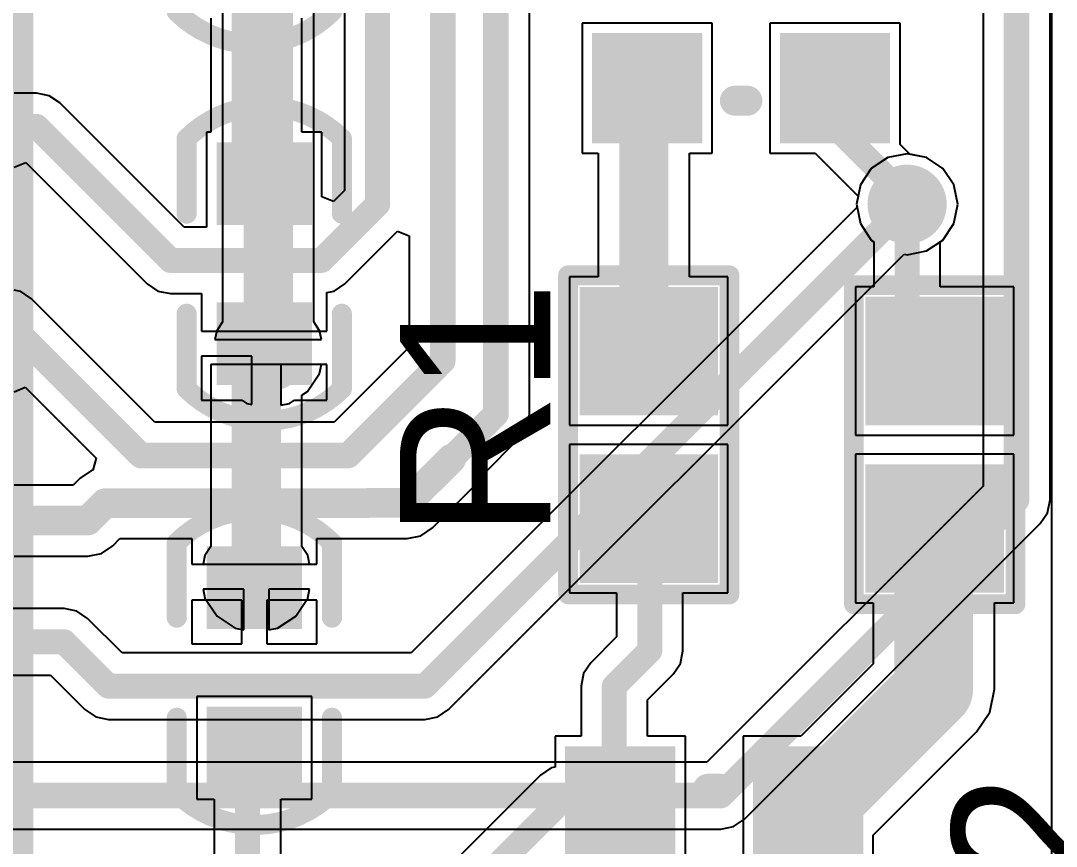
# Model space of a CAD drawing. Extents: x 60 to 151, y 116 to 276.
# Drawn here: x 103.46 to 113.97, y 129.86 to 138.24 of the extents above; entities that cross this region are included whole.
import ezdxf

# ---------------------------------------------------------------- set-up
doc = ezdxf.new("R2010")
doc.units = 0
doc.header["$MEASUREMENT"] = 0
doc.layers.get('0').update_dxf_attribs({"linetype": 'CONTINUOUS'})
for name, color, linetype in [('BOTTOMLAYER', 5, 'CONTINUOUS'), ('BOTTOMSOLDER', 6, 'CONTINUOUS'), ('MECHANICAL15', 56, 'CONTINUOUS'), ('MULTILAYER', 9, 'CONTINUOUS'), ('TOPLAYER', 1, 'CONTINUOUS'), ('TOPOVERLAY', 2, 'CONTINUOUS'), ('TOPPASTE', 8, 'CONTINUOUS'), ('TOPSOLDER', 216, 'CONTINUOUS'), ('VIAHOLELAYER', 16, 'CONTINUOUS')]:
    doc.layers.add(name, color=color, linetype=linetype)

# ---------------------------------------------------------------- blocks, each defined once
blk = doc.blocks.new('ESP_12_4')
at = {"layer": 'MECHANICAL15', "const_width": 0.254}
blk.add_lwpolyline([(-1.27, 8.371), (-1.27, -15.568)], dxfattribs=at)
blk = doc.blocks.new('0603__19')
at = {"layer": 'TOPLAYER'}
for points in [[(-0.55, -0.6), (0.55, -0.6), (-0.55, 0.6), (0.55, 0.6)], [(1.15, -0.6), (2.25, -0.6), (1.15, 0.6), (2.25, 0.6)]]:
    blk.add_solid(points, dxfattribs=at)
at = {"layer": 'TOPOVERLAY', "const_width": 0.2}
for points in [[(-0.769, 0.819), (2.469, 0.819)], [(-0.769, 0.819), (-0.769, -0.819)], [(2.469, 0.819), (2.469, -0.819)], [(-0.769, -0.819), (2.469, -0.819)]]:
    blk.add_lwpolyline(points, dxfattribs=at)
at = {"layer": 'TOPOVERLAY', "const_width": 0.1}
for points in [[(-0.819, 0.819, 1), (-0.719, 0.819, 1)], [(-0.819, 0.819, 1), (-0.719, 0.819, 1)], [(2.419, 0.819, 1), (2.519, 0.819, 1)], [(2.419, 0.819, 1), (2.519, 0.819, 1)], [(-0.819, -0.819, 1), (-0.719, -0.819, 1)], [(-0.819, -0.819, 1), (-0.719, -0.819, 1)], [(2.419, -0.819, 1), (2.519, -0.819, 1)], [(2.419, -0.819, 1), (2.519, -0.819, 1)]]:
    blk.add_lwpolyline(points, format="xyb", close=True, dxfattribs=at)
at = {"layer": 'TOPPASTE'}
for points in [[(-0.55, -0.6), (0.55, -0.6), (-0.55, 0.6), (0.55, 0.6)], [(1.15, -0.6), (2.25, -0.6), (1.15, 0.6), (2.25, 0.6)]]:
    blk.add_solid(points, dxfattribs=at)
at = {"layer": 'TOPSOLDER'}
for points in [[(-0.652, -0.702), (0.652, -0.702), (-0.652, 0.702), (0.652, 0.702)], [(1.048, -0.702), (2.352, -0.702), (1.048, 0.702), (2.352, 0.702)]]:
    blk.add_solid(points, dxfattribs=at)
blk = doc.blocks.new('0603__20')
at = {"layer": 'TOPLAYER'}
for points in [[(-0.55, -0.6), (0.55, -0.6), (-0.55, 0.6), (0.55, 0.6)], [(1.15, -0.6), (2.25, -0.6), (1.15, 0.6), (2.25, 0.6)]]:
    blk.add_solid(points, dxfattribs=at)
at = {"layer": 'TOPOVERLAY', "const_width": 0.2}
for points in [[(2.469, 0.819), (-0.769, 0.819)], [(-0.769, -0.819), (-0.769, 0.819)], [(2.469, -0.819), (2.469, 0.819)], [(2.469, -0.819), (-0.769, -0.819)]]:
    blk.add_lwpolyline(points, dxfattribs=at)
at = {"layer": 'TOPOVERLAY', "const_width": 0.1}
for points in [[(-0.819, 0.819, 1), (-0.719, 0.819, 1)], [(-0.819, 0.819, 1), (-0.719, 0.819, 1)], [(2.419, 0.819, 1), (2.519, 0.819, 1)], [(2.419, 0.819, 1), (2.519, 0.819, 1)], [(-0.819, -0.819, 1), (-0.719, -0.819, 1)], [(-0.819, -0.819, 1), (-0.719, -0.819, 1)], [(2.419, -0.819, 1), (2.519, -0.819, 1)], [(2.419, -0.819, 1), (2.519, -0.819, 1)]]:
    blk.add_lwpolyline(points, format="xyb", close=True, dxfattribs=at)
at = {"layer": 'TOPPASTE'}
for points in [[(-0.55, -0.6), (0.55, -0.6), (-0.55, 0.6), (0.55, 0.6)], [(1.15, -0.6), (2.25, -0.6), (1.15, 0.6), (2.25, 0.6)]]:
    blk.add_solid(points, dxfattribs=at)
at = {"layer": 'TOPSOLDER'}
for points in [[(-0.652, -0.702), (0.652, -0.702), (-0.652, 0.702), (0.652, 0.702)], [(1.048, -0.702), (2.352, -0.702), (1.048, 0.702), (2.352, 0.702)]]:
    blk.add_solid(points, dxfattribs=at)
blk = doc.blocks.new('___23__21')
at = {"layer": 'TOPLAYER'}
for points in [[(-0.508, -0.635), (0.406, -0.635), (-0.508, 0.635), (0.406, 0.635)], [(-1.473, -2.489), (-0.559, -2.489), (-1.473, -1.575), (-0.559, -1.575)], [(0.432, -2.489), (1.346, -2.489), (0.432, -1.575), (1.346, -1.575)]]:
    blk.add_solid(points, dxfattribs=at)
at = {"layer": 'TOPOVERLAY', "const_width": 0.305}
for points in [[(-1.524, 0.127), (-1.016, 0.127)], [(-1.524, -1.016), (-1.524, 0.127)], [(0.889, 0.127), (1.397, 0.127)], [(1.397, -1.016), (1.397, 0.127)], [(-0.127, -2.159), (0, -2.159)]]:
    blk.add_lwpolyline(points, dxfattribs=at)
at = {"layer": 'TOPOVERLAY', "const_width": 0.152}
for points in [[(-1.6, 0.127, 1), (-1.448, 0.127, 1)], [(-1.6, 0.127, 1), (-1.448, 0.127, 1)], [(-1.092, 0.127, 1), (-0.94, 0.127, 1)], [(0.813, 0.127, 1), (0.965, 0.127, 1)], [(1.321, 0.127, 1), (1.473, 0.127, 1)], [(1.321, 0.127, 1), (1.473, 0.127, 1)], [(-1.6, -1.016, 1), (-1.448, -1.016, 1)], [(1.321, -1.016, 1), (1.473, -1.016, 1)], [(-0.203, -2.159, 1), (-0.051, -2.159, 1)], [(-0.076, -2.159, 1), (0.076, -2.159, 1)]]:
    blk.add_lwpolyline(points, format="xyb", close=True, dxfattribs=at)
at = {"layer": 'TOPPASTE'}
for points in [[(-0.508, -0.635), (0.406, -0.635), (-0.508, 0.635), (0.406, 0.635)], [(-1.473, -2.489), (-0.559, -2.489), (-1.473, -1.575), (-0.559, -1.575)], [(0.432, -2.489), (1.346, -2.489), (0.432, -1.575), (1.346, -1.575)]]:
    blk.add_solid(points, dxfattribs=at)
at = {"layer": 'TOPSOLDER'}
for points in [[(-0.61, -0.737), (0.508, -0.737), (-0.61, 0.737), (0.508, 0.737)], [(-1.575, -2.591), (-0.457, -2.591), (-1.575, -1.473), (-0.457, -1.473)], [(0.33, -2.591), (1.448, -2.591), (0.33, -1.473), (1.448, -1.473)]]:
    blk.add_solid(points, dxfattribs=at)
blk = doc.blocks.new('___23__22')
at = {"layer": 'TOPLAYER'}
for points in [[(-0.508, -0.635), (0.406, -0.635), (-0.508, 0.635), (0.406, 0.635)], [(-1.473, -2.489), (-0.559, -2.489), (-1.473, -1.575), (-0.559, -1.575)], [(0.432, -2.489), (1.346, -2.489), (0.432, -1.575), (1.346, -1.575)]]:
    blk.add_solid(points, dxfattribs=at)
at = {"layer": 'TOPOVERLAY', "const_width": 0.305}
for points in [[(-1.016, 0.127), (-1.524, 0.127)], [(-1.524, 0.127), (-1.524, -1.016)], [(1.397, 0.127), (0.889, 0.127)], [(1.397, 0.127), (1.397, -1.016)], [(0, -2.159), (-0.127, -2.159)]]:
    blk.add_lwpolyline(points, dxfattribs=at)
at = {"layer": 'TOPOVERLAY', "const_width": 0.152}
for points in [[(-1.6, 0.127, 1), (-1.448, 0.127, 1)], [(-1.6, 0.127, 1), (-1.448, 0.127, 1)], [(-1.092, 0.127, 1), (-0.94, 0.127, 1)], [(0.813, 0.127, 1), (0.965, 0.127, 1)], [(1.321, 0.127, 1), (1.473, 0.127, 1)], [(1.321, 0.127, 1), (1.473, 0.127, 1)], [(-1.6, -1.016, 1), (-1.448, -1.016, 1)], [(1.321, -1.016, 1), (1.473, -1.016, 1)], [(-0.203, -2.159, 1), (-0.051, -2.159, 1)], [(-0.076, -2.159, 1), (0.076, -2.159, 1)]]:
    blk.add_lwpolyline(points, format="xyb", close=True, dxfattribs=at)
at = {"layer": 'TOPPASTE'}
for points in [[(-0.508, -0.635), (0.406, -0.635), (-0.508, 0.635), (0.406, 0.635)], [(-1.473, -2.489), (-0.559, -2.489), (-1.473, -1.575), (-0.559, -1.575)], [(0.432, -2.489), (1.346, -2.489), (0.432, -1.575), (1.346, -1.575)]]:
    blk.add_solid(points, dxfattribs=at)
at = {"layer": 'TOPSOLDER'}
for points in [[(-0.61, -0.737), (0.508, -0.737), (-0.61, 0.737), (0.508, 0.737)], [(-1.575, -2.591), (-0.457, -2.591), (-1.575, -1.473), (-0.457, -1.473)], [(0.33, -2.591), (1.448, -2.591), (0.33, -1.473), (1.448, -1.473)]]:
    blk.add_solid(points, dxfattribs=at)
blk = doc.blocks.new('0603__25')
at = {"layer": 'TOPLAYER'}
for points in [[(-0.318, -0.381), (0.317, -0.381), (-0.318, 0.381), (0.317, 0.381)], [(1.308, -0.381), (1.943, -0.381), (1.308, 0.381), (1.943, 0.381)]]:
    blk.add_solid(points, dxfattribs=at)
at = {"layer": 'TOPOVERLAY', "const_width": 0.203}
for points in [[(-0.457, -0.787, -0.414214), (-0.457, 0.787)], [(2.083, 0.787, -0.414214), (2.083, -0.787)]]:
    blk.add_lwpolyline(points, format="xyb", dxfattribs=at)
for points in [[(0.305, 0.787), (-0.457, 0.787)], [(2.083, 0.787), (1.321, 0.787)], [(0.305, -0.787), (-0.457, -0.787)], [(2.083, -0.787), (1.321, -0.787)]]:
    blk.add_lwpolyline(points, dxfattribs=at)
at = {"layer": 'TOPOVERLAY', "const_width": 0.102}
for points in [[(-0.508, 0.787, 1), (-0.406, 0.787, 1)], [(-0.508, 0.787, 1), (-0.406, 0.787, 1)], [(0.254, 0.787, 1), (0.356, 0.787, 1)], [(1.27, 0.787, 1), (1.372, 0.787, 1)], [(2.032, 0.787, 1), (2.134, 0.787, 1)], [(2.032, 0.787, 1), (2.134, 0.787, 1)], [(-0.508, -0.787, 1), (-0.406, -0.787, 1)], [(-0.508, -0.787, 1), (-0.406, -0.787, 1)], [(0.254, -0.787, 1), (0.356, -0.787, 1)], [(1.27, -0.787, 1), (1.372, -0.787, 1)], [(2.032, -0.787, 1), (2.134, -0.787, 1)], [(2.032, -0.787, 1), (2.134, -0.787, 1)]]:
    blk.add_lwpolyline(points, format="xyb", close=True, dxfattribs=at)
at = {"layer": 'TOPPASTE'}
for points in [[(-0.318, -0.381), (0.317, -0.381), (-0.318, 0.381), (0.317, 0.381)], [(1.308, -0.381), (1.943, -0.381), (1.308, 0.381), (1.943, 0.381)]]:
    blk.add_solid(points, dxfattribs=at)
at = {"layer": 'TOPSOLDER'}
for points in [[(-0.419, -0.483), (0.419, -0.483), (-0.419, 0.483), (0.419, 0.483)], [(1.206, -0.483), (2.045, -0.483), (1.206, 0.483), (2.045, 0.483)]]:
    blk.add_solid(points, dxfattribs=at)
blk = doc.blocks.new('0603__26')
at = {"layer": 'TOPLAYER'}
for points in [[(-0.317, -0.381), (0.318, -0.381), (-0.317, 0.381), (0.318, 0.381)], [(1.308, -0.381), (1.943, -0.381), (1.308, 0.381), (1.943, 0.381)]]:
    blk.add_solid(points, dxfattribs=at)
at = {"layer": 'TOPOVERLAY', "const_width": 0.203}
for points in [[(-0.457, -0.787, -0.414214), (-0.457, 0.787)], [(2.083, 0.787, -0.414214), (2.083, -0.787)]]:
    blk.add_lwpolyline(points, format="xyb", dxfattribs=at)
for points in [[(0.305, 0.787), (-0.457, 0.787)], [(2.083, 0.787), (1.321, 0.787)], [(0.305, -0.787), (-0.457, -0.787)], [(2.083, -0.787), (1.321, -0.787)]]:
    blk.add_lwpolyline(points, dxfattribs=at)
at = {"layer": 'TOPOVERLAY', "const_width": 0.102}
for points in [[(-0.508, 0.787, 1), (-0.406, 0.787, 1)], [(-0.508, 0.787, 1), (-0.406, 0.787, 1)], [(0.254, 0.787, 1), (0.356, 0.787, 1)], [(1.27, 0.787, 1), (1.372, 0.787, 1)], [(2.032, 0.787, 1), (2.134, 0.787, 1)], [(2.032, 0.787, 1), (2.134, 0.787, 1)], [(-0.508, -0.787, 1), (-0.406, -0.787, 1)], [(-0.508, -0.787, 1), (-0.406, -0.787, 1)], [(0.254, -0.787, 1), (0.356, -0.787, 1)], [(1.27, -0.787, 1), (1.372, -0.787, 1)], [(2.032, -0.787, 1), (2.134, -0.787, 1)], [(2.032, -0.787, 1), (2.134, -0.787, 1)]]:
    blk.add_lwpolyline(points, format="xyb", close=True, dxfattribs=at)
at = {"layer": 'TOPPASTE'}
for points in [[(-0.317, -0.381), (0.318, -0.381), (-0.317, 0.381), (0.318, 0.381)], [(1.308, -0.381), (1.943, -0.381), (1.308, 0.381), (1.943, 0.381)]]:
    blk.add_solid(points, dxfattribs=at)
at = {"layer": 'TOPSOLDER'}
for points in [[(-0.419, -0.483), (0.419, -0.483), (-0.419, 0.483), (0.419, 0.483)], [(1.207, -0.483), (2.045, -0.483), (1.207, 0.483), (2.045, 0.483)]]:
    blk.add_solid(points, dxfattribs=at)
blk = doc.blocks.new('0603__27')
at = {"layer": 'TOPLAYER'}
for points in [[(-0.317, -0.381), (0.318, -0.381), (-0.317, 0.381), (0.318, 0.381)], [(1.308, -0.381), (1.943, -0.381), (1.308, 0.381), (1.943, 0.381)]]:
    blk.add_solid(points, dxfattribs=at)
at = {"layer": 'TOPOVERLAY', "const_width": 0.203}
for points in [[(-0.457, -0.787, -0.414214), (-0.457, 0.787)], [(2.083, 0.787, -0.414214), (2.083, -0.787)]]:
    blk.add_lwpolyline(points, format="xyb", dxfattribs=at)
for points in [[(-0.457, 0.787), (0.305, 0.787)], [(1.321, 0.787), (2.083, 0.787)], [(-0.457, -0.787), (0.305, -0.787)], [(1.321, -0.787), (2.083, -0.787)]]:
    blk.add_lwpolyline(points, dxfattribs=at)
at = {"layer": 'TOPOVERLAY', "const_width": 0.102}
for points in [[(-0.508, 0.787, 1), (-0.406, 0.787, 1)], [(-0.508, 0.787, 1), (-0.406, 0.787, 1)], [(0.254, 0.787, 1), (0.356, 0.787, 1)], [(1.27, 0.787, 1), (1.372, 0.787, 1)], [(2.032, 0.787, 1), (2.134, 0.787, 1)], [(2.032, 0.787, 1), (2.134, 0.787, 1)], [(-0.508, -0.787, 1), (-0.406, -0.787, 1)], [(-0.508, -0.787, 1), (-0.406, -0.787, 1)], [(0.254, -0.787, 1), (0.356, -0.787, 1)], [(1.27, -0.787, 1), (1.372, -0.787, 1)], [(2.032, -0.787, 1), (2.134, -0.787, 1)], [(2.032, -0.787, 1), (2.134, -0.787, 1)]]:
    blk.add_lwpolyline(points, format="xyb", close=True, dxfattribs=at)
at = {"layer": 'TOPPASTE'}
for points in [[(-0.317, -0.381), (0.318, -0.381), (-0.317, 0.381), (0.318, 0.381)], [(1.308, -0.381), (1.943, -0.381), (1.308, 0.381), (1.943, 0.381)]]:
    blk.add_solid(points, dxfattribs=at)
at = {"layer": 'TOPSOLDER'}
for points in [[(-0.419, -0.483), (0.419, -0.483), (-0.419, 0.483), (0.419, 0.483)], [(1.207, -0.483), (2.045, -0.483), (1.207, 0.483), (2.045, 0.483)]]:
    blk.add_solid(points, dxfattribs=at)

msp = doc.modelspace()

# ---------------------------------------------------------------- linework, layer by layer
at = {"layer": 'BOTTOMLAYER'}
for p, q in [((113.222, 141.218), (113.222, 133.517)), ((113.902, 133.376), (113.902, 141.218)), ((106.434, 135.182), (106.434, 140.186)), ((105.51, 139.938), (105.51, 135.182)), ((112.452, 136.889), (112.256, 136.85)), ((112.648, 136.85), (112.452, 136.889)), ((112.256, 136.85), (112.089, 136.739)), ((112.815, 136.739), (112.648, 136.85)), ((112.089, 136.739), (111.978, 136.572)), ((112.926, 136.572), (112.815, 136.739)), ((111.978, 136.572), (111.939, 136.376)), ((112.965, 136.376), (112.926, 136.572)), ((111.945, 136.345), (107.423, 131.823)), ((111.939, 136.376), (111.945, 136.345)), ((112.926, 136.18), (112.965, 136.376)), ((112.815, 136.013), (112.926, 136.18)), ((112.648, 135.902), (112.815, 136.013)), ((107.8, 131.248), (112.421, 135.869)), ((112.421, 135.869), (112.452, 135.863)), ((112.452, 135.863), (112.648, 135.902)), ((105.51, 135.182), (105.45, 135.092)), ((106.494, 135.092), (106.434, 135.182)), ((105.45, 135.092), (105.432, 135.003)), ((106.512, 135.003), (106.494, 135.092)), ((105.432, 135.003), (106.512, 135.003)), ((106.512, 134.749), (105.39, 134.749)), ((105.39, 134.749), (105.39, 132.902)), ((106.371, 134.477), (106.494, 134.66)), ((106.494, 134.66), (106.512, 134.749)), ((106.314, 134.438), (106.371, 134.477)), ((106.314, 132.902), (106.314, 134.438)), ((113.222, 133.517), (110.421, 130.716)), ((113.876, 133.246), (113.902, 133.376)), ((113.902, 133.376), (113.902, 133.376)), ((113.902, 133.376), (113.902, 133.376)), ((113.902, 133.376), (113.902, 133.376)), ((113.802, 133.136), (113.876, 133.246)), ((110.802, 130.136), (113.802, 133.136)), ((105.39, 132.902), (105.33, 132.812)), ((106.374, 132.812), (106.314, 132.902)), ((105.33, 132.812), (105.312, 132.723)), ((106.392, 132.723), (106.374, 132.812)), ((105.312, 132.723), (106.392, 132.723)), ((105.725, 132.469), (105.312, 132.469)), ((105.312, 132.469), (105.33, 132.38)), ((105.725, 132.056), (105.725, 132.469)), ((106.392, 132.469), (105.979, 132.469)), ((105.979, 132.469), (105.979, 132.056)), ((106.374, 132.38), (106.392, 132.469)), ((105.33, 132.38), (105.453, 132.197)), ((106.251, 132.197), (106.374, 132.38)), ((103.902, 132.273), (90.572, 132.273)), ((104.031, 132.247), (103.902, 132.273)), ((104.14, 132.174), (104.031, 132.247)), ((104.491, 131.823), (104.14, 132.174)), ((105.453, 132.197), (105.636, 132.074)), ((106.068, 132.074), (106.251, 132.197)), ((105.636, 132.074), (105.725, 132.056)), ((105.979, 132.056), (106.068, 132.074)), ((107.423, 131.823), (104.491, 131.823)), ((90.572, 131.599), (103.763, 131.599)), ((103.763, 131.599), (104.114, 131.248)), ((104.114, 131.248), (104.114, 131.248)), ((104.114, 131.248), (104.114, 131.248)), ((104.114, 131.248), (104.114, 131.248)), ((104.114, 131.248), (104.114, 131.248)), ((104.114, 131.248), (104.114, 131.248)), ((104.114, 131.248), (104.114, 131.248)), ((104.114, 131.248), (104.114, 131.248)), ((104.114, 131.248), (104.114, 131.248)), ((104.114, 131.248), (104.114, 131.248)), ((104.114, 131.248), (104.114, 131.248)), ((104.114, 131.248), (104.114, 131.248)), ((104.114, 131.248), (104.223, 131.175)), ((107.691, 131.175), (107.8, 131.248)), ((107.8, 131.248), (107.8, 131.248)), ((107.8, 131.248), (107.8, 131.248)), ((104.223, 131.175), (104.352, 131.149)), ((104.352, 131.149), (107.562, 131.149)), ((107.562, 131.149), (107.691, 131.175)), ((110.421, 130.716), (94.59, 130.716)), ((110.692, 130.062), (110.802, 130.136)), ((94.59, 130.036), (110.562, 130.036)), ((110.562, 130.036), (110.692, 130.062))]:
    msp.add_line(p, q, dxfattribs=at)
for points, const_width in [([(113.562, 133.376), (113.562, 141.596)], 0.26), ([(105.972, 134.906), (105.972, 140.186)], 0.5), ([(107.562, 131.486), (112.452, 136.376)], 0.254), ([(105.852, 134.786), (105.972, 134.906)], 0.5), ([(105.852, 132.626), (105.852, 134.786)], 0.5), ([(110.562, 130.376), (113.562, 133.376)], 0.26), ([(90.192, 131.936), (103.902, 131.936)], 0.254), ([(103.902, 131.936), (104.352, 131.486)], 0.254), ([(104.352, 131.486), (107.562, 131.486)], 0.254), ([(94.212, 130.376), (110.562, 130.376)], 0.26)]:
    msp.add_lwpolyline(points, dxfattribs=dict(at, const_width=const_width))
for points, const_width in [([(112.302, 136.376, 1), (112.602, 136.376, 1)], 0.3), ([(112.389, 136.376, 1), (112.516, 136.376, 1)], 0.127), ([(105.822, 134.876, 1), (106.122, 134.876, 1)], 0.3), ([(105.847, 134.906, 1), (106.097, 134.906, 1)], 0.25), ([(105.847, 134.906, 1), (106.097, 134.906, 1)], 0.25), ([(105.727, 134.786, 1), (105.977, 134.786, 1)], 0.25), ([(105.727, 134.786, 1), (105.977, 134.786, 1)], 0.25), ([(113.497, 133.376, 1), (113.627, 133.376, 1)], 0.13), ([(113.497, 133.376, 1), (113.627, 133.376, 1)], 0.13), ([(105.702, 132.596, 1), (106.002, 132.596, 1)], 0.3), ([(105.727, 132.626, 1), (105.977, 132.626, 1)], 0.25), ([(103.839, 131.936, 1), (103.966, 131.936, 1)], 0.127), ([(103.839, 131.936, 1), (103.966, 131.936, 1)], 0.127), ([(104.289, 131.486, 1), (104.416, 131.486, 1)], 0.127), ([(104.289, 131.486, 1), (104.416, 131.486, 1)], 0.127), ([(107.498, 131.486, 1), (107.625, 131.486, 1)], 0.127), ([(107.498, 131.486, 1), (107.625, 131.486, 1)], 0.127), ([(110.497, 130.376, 1), (110.627, 130.376, 1)], 0.13), ([(110.497, 130.376, 1), (110.627, 130.376, 1)], 0.13)]:
    msp.add_lwpolyline(points, format="xyb", close=True, dxfattribs=dict(at, const_width=const_width))
at = {"layer": 'BOTTOMSOLDER', "const_width": 0.402}
for points in [[(112.251, 136.376, 1), (112.653, 136.376, 1)], [(105.771, 134.876, 1), (106.173, 134.876, 1)], [(105.651, 132.596, 1), (106.053, 132.596, 1)]]:
    msp.add_lwpolyline(points, format="xyb", close=True, dxfattribs=at)
at = {"layer": 'MULTILAYER', "const_width": 0.3}
for points in [[(112.302, 136.376, 1), (112.602, 136.376, 1)], [(105.822, 134.876, 1), (106.122, 134.876, 1)], [(105.702, 132.596, 1), (106.002, 132.596, 1)]]:
    msp.add_lwpolyline(points, format="xyb", close=True, dxfattribs=at)
at = {"layer": 'TOPLAYER'}
for p, q in [((106.745, 143.156), (106.745, 136.515)), ((108.622, 134.246), (108.622, 142.655)), ((113.915, 138.487), (113.915, 129.615)), ((105.39, 138.265), (105.39, 137.107)), ((106.314, 137.107), (106.314, 138.265)), ((110.476, 138.214), (109.156, 138.214)), ((109.156, 138.214), (109.156, 136.894)), ((110.476, 136.894), (110.476, 138.214)), ((112.381, 138.214), (111.061, 138.214)), ((111.061, 138.214), (111.061, 136.894)), ((112.381, 136.983), (112.381, 138.214)), ((103.622, 137.503), (103.395, 137.503)), ((103.751, 137.477), (103.622, 137.503)), ((103.86, 137.404), (103.751, 137.477)), ((105.121, 136.143), (103.86, 137.404)), ((105.39, 137.107), (105.348, 137.107)), ((105.348, 137.107), (105.348, 136.143)), ((106.516, 137.107), (106.314, 137.107)), ((106.516, 136.452), (106.516, 137.107)), ((112.481, 136.883), (112.381, 136.983)), ((109.156, 136.894), (109.32, 136.894)), ((109.32, 136.894), (109.32, 135.639)), ((110.244, 135.639), (110.244, 136.894)), ((110.244, 136.894), (110.476, 136.894)), ((111.061, 136.894), (111.518, 136.894)), ((111.518, 136.894), (111.955, 136.457)), ((112.648, 136.85), (112.481, 136.883)), ((103.395, 136.751), (103.513, 136.799)), ((103.513, 136.799), (104.744, 135.568)), ((112.815, 136.739), (112.648, 136.85)), ((112.926, 136.572), (112.815, 136.739)), ((112.965, 136.376), (112.926, 136.572)), ((106.634, 136.404), (106.516, 136.452)), ((106.745, 136.515), (106.634, 136.404)), ((111.955, 136.457), (111.939, 136.376)), ((111.939, 136.376), (111.978, 136.18)), ((112.926, 136.18), (112.965, 136.376)), ((105.348, 136.143), (105.121, 136.143)), ((111.978, 136.18), (112.089, 136.013)), ((112.815, 136.013), (112.926, 136.18)), ((106.75, 135.568), (107.285, 136.103)), ((107.285, 136.103), (107.402, 136.054)), ((107.402, 136.054), (107.402, 134.927)), ((112.089, 136.013), (112.115, 135.996)), ((112.115, 135.996), (112.115, 135.539)), ((112.789, 135.996), (112.815, 136.013)), ((112.789, 135.539), (112.789, 135.996)), ((109.32, 135.639), (109.029, 135.639)), ((109.029, 135.639), (109.029, 134.133)), ((110.635, 135.639), (110.244, 135.639)), ((110.635, 134.133), (110.635, 135.639)), ((103.462, 135.49), (103.395, 135.503)), ((103.572, 135.416), (103.462, 135.49)), ((104.744, 135.568), (104.853, 135.495)), ((104.853, 135.495), (104.982, 135.469)), ((106.567, 135.48), (106.641, 135.495)), ((106.641, 135.495), (106.75, 135.568)), ((112.115, 135.539), (111.929, 135.539)), ((111.929, 135.539), (111.929, 134.033)), ((113.535, 135.539), (112.789, 135.539)), ((113.535, 134.033), (113.535, 135.539)), ((104.823, 134.166), (103.572, 135.416)), ((104.982, 135.469), (105.297, 135.469)), ((105.297, 135.469), (105.297, 135.087)), ((106.567, 135.087), (106.567, 135.48)), ((105.297, 135.087), (106.567, 135.087)), ((107.402, 134.927), (106.641, 134.166)), ((105.805, 134.833), (105.297, 134.833)), ((105.297, 134.833), (105.297, 134.389)), ((105.805, 134.344), (105.805, 134.833)), ((106.567, 134.749), (106.099, 134.749)), ((106.099, 134.749), (106.099, 134.336)), ((106.567, 134.389), (106.567, 134.749)), ((103.395, 134.473), (103.508, 134.52)), ((103.508, 134.52), (104.228, 133.799)), ((105.297, 134.389), (105.704, 134.389)), ((105.704, 134.389), (105.756, 134.354)), ((105.756, 134.354), (105.805, 134.344)), ((106.099, 134.336), (106.188, 134.354)), ((106.188, 134.354), (106.24, 134.389)), ((106.24, 134.389), (106.567, 134.389)), ((108.596, 134.116), (108.622, 134.246)), ((108.622, 134.246), (108.622, 134.246)), ((108.622, 134.246), (108.622, 134.246)), ((108.622, 134.246), (108.622, 134.246)), ((106.641, 134.166), (104.823, 134.166)), ((109.029, 134.133), (110.635, 134.133)), ((108.522, 134.006), (108.596, 134.116)), ((111.929, 134.033), (113.535, 134.033)), ((108.145, 133.628), (108.522, 134.006)), ((110.635, 133.939), (109.029, 133.939)), ((109.029, 133.939), (109.029, 132.433)), ((110.635, 132.433), (110.635, 133.939)), ((113.535, 133.839), (111.929, 133.839)), ((111.929, 133.839), (111.929, 132.333)), ((113.535, 132.333), (113.535, 133.839)), ((104.228, 133.799), (104.192, 133.678)), ((104.181, 133.676), (104.064, 133.597)), ((104.192, 133.678), (104.181, 133.676)), ((108.087, 133.541), (108.145, 133.628)), ((103.993, 133.526), (103.395, 133.526)), ((104.064, 133.597), (103.993, 133.526)), ((107.637, 133.091), (108.087, 133.541)), ((107.52, 133.013), (107.637, 133.091)), ((104.397, 132.911), (104.468, 132.983)), ((104.468, 132.983), (105.197, 132.983)), ((105.197, 132.983), (105.197, 132.723)), ((106.467, 132.723), (106.467, 132.983)), ((106.467, 132.983), (106.982, 132.983)), ((106.982, 132.983), (106.998, 132.986)), ((106.998, 132.986), (107.382, 132.986)), ((107.382, 132.986), (107.52, 133.013)), ((104.28, 132.833), (104.397, 132.911)), ((103.395, 132.806), (104.142, 132.806)), ((104.142, 132.806), (104.28, 132.833)), ((105.197, 132.723), (106.467, 132.723)), ((105.705, 132.359), (105.197, 132.359)), ((105.197, 132.359), (105.197, 131.914)), ((105.705, 131.914), (105.705, 132.359)), ((106.467, 132.359), (105.959, 132.359)), ((105.959, 132.359), (105.959, 131.914)), ((106.467, 131.914), (106.467, 132.359)), ((109.029, 132.433), (109.505, 132.433)), ((109.505, 132.433), (109.505, 131.985)), ((110.179, 131.846), (110.179, 132.433)), ((110.179, 132.433), (110.635, 132.433)), ((111.929, 132.333), (112.107, 132.333)), ((112.107, 132.333), (112.107, 131.711)), ((113.337, 131.456), (113.337, 132.333)), ((113.337, 132.333), (113.535, 132.333)), ((109.505, 131.985), (109.244, 131.724)), ((105.197, 131.914), (105.705, 131.914)), ((105.959, 131.914), (106.467, 131.914)), ((110.153, 131.717), (110.179, 131.846)), ((109.244, 131.724), (109.171, 131.615)), ((110.08, 131.608), (110.153, 131.717)), ((112.107, 131.711), (111.375, 130.978)), ((109.171, 131.615), (109.145, 131.486)), ((109.819, 131.347), (110.08, 131.608)), ((110.08, 131.608), (110.08, 131.608)), ((110.08, 131.608), (110.08, 131.608)), ((109.145, 131.486), (109.145, 130.978)), ((113.29, 131.221), (113.337, 131.456)), ((113.337, 131.456), (113.337, 131.456)), ((106.416, 131.381), (105.248, 131.381)), ((105.248, 131.381), (105.248, 130.34)), ((106.416, 130.34), (106.416, 131.381)), ((109.819, 130.978), (109.819, 131.347)), ((113.157, 131.021), (113.29, 131.221)), ((109.145, 130.978), (108.883, 130.978)), ((108.883, 130.978), (108.883, 130.665)), ((110.203, 130.978), (109.819, 130.978)), ((110.203, 129.658), (110.203, 130.978)), ((111.375, 130.978), (110.788, 130.978)), ((110.788, 130.978), (110.788, 129.658)), ((112.108, 129.973), (113.157, 131.021)), ((108.883, 130.665), (108.843, 130.657)), ((108.734, 130.584), (107.046, 128.896)), ((108.843, 130.657), (108.734, 130.584)), ((105.248, 130.34), (105.425, 130.34)), ((105.425, 130.34), (105.425, 127.545)), ((106.099, 127.406), (106.099, 130.34)), ((106.099, 130.34), (106.416, 130.34)), ((112.108, 129.658), (112.108, 129.973))]:
    msp.add_line(p, q, dxfattribs=at)
for points, const_width in [([(107.082, 136.376), (107.082, 143.156)], 0.254), ([(107.742, 134.786), (107.742, 142.946)], 0.26), ([(108.282, 134.246), (108.282, 142.796)], 0.26), ([(105.852, 136.526), (105.852, 138.626)], 0.5), ([(109.782, 137.516), (109.872, 137.606)], 0.5), ([(109.782, 134.876), (109.782, 137.516)], 0.5), ([(111.721, 137.167), (111.721, 137.554)], 0.254), ([(102.192, 137.166), (103.622, 137.166)], 0.254), ([(103.622, 137.166), (104.982, 135.806)], 0.254), ([(111.721, 137.167), (112.482, 136.406)], 0.254), ([(106.512, 135.806), (107.082, 136.376)], 0.254), ([(112.452, 135.026), (112.452, 136.376)], 0.254), ([(104.982, 135.806), (106.512, 135.806)], 0.254), ([(103.332, 135.176), (104.682, 133.826)], 0.26), ([(112.452, 135.026), (112.632, 134.846)], 0.254), ([(106.782, 133.826), (107.742, 134.786)], 0.26), ([(107.832, 133.796), (108.282, 134.246)], 0.26), ([(104.682, 133.826), (106.782, 133.826)], 0.26), ([(107.382, 133.346), (107.832, 133.796)], 0.3), ([(106.982, 133.343), (106.985, 133.346)], 0.3), ([(106.985, 133.346), (107.382, 133.346)], 0.3), ([(104.142, 133.166), (104.319, 133.343)], 0.3), ([(104.319, 133.343), (106.982, 133.343)], 0.3), ([(112.722, 131.456), (112.722, 133.076)], 0.8), ([(102.192, 133.166), (104.142, 133.166)], 0.3), ([(109.842, 131.846), (109.842, 133.166)], 0.254), ([(109.482, 131.486), (109.842, 131.846)], 0.254), ([(111.584, 130.318), (112.722, 131.456)], 0.8), ([(109.482, 130.196), (109.482, 131.486)], 0.254), ([(105.762, 127.406), (105.762, 130.946)], 0.254), ([(111.448, 130.318), (111.584, 130.318)], 0.8), ([(107.112, 128.486), (108.972, 130.346)], 0.254), ([(108.972, 130.346), (109.512, 130.346)], 0.254)]:
    msp.add_lwpolyline(points, dxfattribs=dict(at, const_width=const_width))
for points, const_width in [([(109.747, 137.606, 1), (109.997, 137.606, 1)], 0.25), ([(109.657, 137.516, 1), (109.907, 137.516, 1)], 0.25), ([(109.657, 137.516, 1), (109.907, 137.516, 1)], 0.25), ([(111.657, 137.554, 1), (111.784, 137.554, 1)], 0.127), ([(103.558, 137.166, 1), (103.685, 137.166, 1)], 0.127), ([(103.558, 137.166, 1), (103.685, 137.166, 1)], 0.127), ([(111.657, 137.167, 1), (111.784, 137.167, 1)], 0.127), ([(111.657, 137.167, 1), (111.784, 137.167, 1)], 0.127), ([(105.727, 136.526, 1), (105.977, 136.526, 1)], 0.25), ([(112.302, 136.376, 1), (112.602, 136.376, 1)], 0.3), ([(107.019, 136.376, 1), (107.146, 136.376, 1)], 0.127), ([(107.019, 136.376, 1), (107.146, 136.376, 1)], 0.127), ([(112.389, 136.376, 1), (112.516, 136.376, 1)], 0.127), ([(112.419, 136.406, 1), (112.546, 136.406, 1)], 0.127), ([(104.918, 135.806, 1), (105.045, 135.806, 1)], 0.127), ([(104.918, 135.806, 1), (105.045, 135.806, 1)], 0.127), ([(106.448, 135.806, 1), (106.575, 135.806, 1)], 0.127), ([(106.448, 135.806, 1), (106.575, 135.806, 1)], 0.127), ([(105.822, 134.876, 1), (106.122, 134.876, 1)], 0.3), ([(109.657, 134.876, 1), (109.907, 134.876, 1)], 0.25), ([(112.389, 135.026, 1), (112.516, 135.026, 1)], 0.127), ([(112.389, 135.026, 1), (112.516, 135.026, 1)], 0.127), ([(112.568, 134.846, 1), (112.695, 134.846, 1)], 0.127), ([(107.677, 134.786, 1), (107.807, 134.786, 1)], 0.13), ([(107.677, 134.786, 1), (107.807, 134.786, 1)], 0.13), ([(108.217, 134.246, 1), (108.347, 134.246, 1)], 0.13), ([(108.217, 134.246, 1), (108.347, 134.246, 1)], 0.13), ([(104.617, 133.826, 1), (104.747, 133.826, 1)], 0.13), ([(104.617, 133.826, 1), (104.747, 133.826, 1)], 0.13), ([(106.717, 133.826, 1), (106.847, 133.826, 1)], 0.13), ([(106.717, 133.826, 1), (106.847, 133.826, 1)], 0.13), ([(107.757, 133.796, 1), (107.907, 133.796, 1)], 0.15), ([(107.767, 133.796, 1), (107.897, 133.796, 1)], 0.13), ([(106.91, 133.346, 1), (107.06, 133.346, 1)], 0.15), ([(106.91, 133.346, 1), (107.06, 133.346, 1)], 0.15), ([(107.307, 133.346, 1), (107.457, 133.346, 1)], 0.15), ([(107.307, 133.346, 1), (107.457, 133.346, 1)], 0.15), ([(104.244, 133.343, 1), (104.394, 133.343, 1)], 0.15), ([(104.244, 133.343, 1), (104.394, 133.343, 1)], 0.15), ([(106.907, 133.343, 1), (107.057, 133.343, 1)], 0.15), ([(106.907, 133.343, 1), (107.057, 133.343, 1)], 0.15), ([(112.522, 133.076, 1), (112.922, 133.076, 1)], 0.4), ([(104.067, 133.166, 1), (104.217, 133.166, 1)], 0.15), ([(104.067, 133.166, 1), (104.217, 133.166, 1)], 0.15), ([(109.779, 133.166, 1), (109.906, 133.166, 1)], 0.127), ([(105.702, 132.596, 1), (106.002, 132.596, 1)], 0.3), ([(109.779, 131.846, 1), (109.906, 131.846, 1)], 0.127), ([(109.779, 131.846, 1), (109.906, 131.846, 1)], 0.127), ([(112.522, 131.456, 1), (112.922, 131.456, 1)], 0.4), ([(112.522, 131.456, 1), (112.922, 131.456, 1)], 0.4), ([(109.419, 131.486, 1), (109.546, 131.486, 1)], 0.127), ([(109.419, 131.486, 1), (109.546, 131.486, 1)], 0.127), ([(105.699, 130.946, 1), (105.826, 130.946, 1)], 0.127), ([(111.248, 130.318, 1), (111.648, 130.318, 1)], 0.4), ([(111.384, 130.318, 1), (111.784, 130.318, 1)], 0.4), ([(111.384, 130.318, 1), (111.784, 130.318, 1)], 0.4), ([(108.908, 130.346, 1), (109.035, 130.346, 1)], 0.127), ([(108.908, 130.346, 1), (109.035, 130.346, 1)], 0.127), ([(109.449, 130.346, 1), (109.576, 130.346, 1)], 0.127), ([(109.419, 130.196, 1), (109.546, 130.196, 1)], 0.127)]:
    msp.add_lwpolyline(points, format="xyb", close=True, dxfattribs=dict(at, const_width=const_width))
at = {"layer": 'TOPSOLDER', "const_width": 0.402}
for points in [[(112.251, 136.376, 1), (112.653, 136.376, 1)], [(105.771, 134.876, 1), (106.173, 134.876, 1)], [(105.651, 132.596, 1), (106.053, 132.596, 1)]]:
    msp.add_lwpolyline(points, format="xyb", close=True, dxfattribs=at)
at = {"layer": 'VIAHOLELAYER', "const_width": 0.15}
for points in [[(112.377, 136.376, 1), (112.527, 136.376, 1)], [(105.897, 134.876, 1), (106.047, 134.876, 1)], [(105.777, 132.596, 1), (105.927, 132.596, 1)]]:
    msp.add_lwpolyline(points, format="xyb", close=True, dxfattribs=at)

# ---------------------------------------------------------------- block references
for name, p, rotation in [('0603__27', (105.832, 138.786), 90), ('ESP_12_4', (102.192, 125.186), 180), ('0603__25', (105.932, 136.586), 270), ('0603__20', (109.832, 134.886), 270), ('0603__19', (112.732, 133.086), 90), ('0603__26', (105.832, 132.486), 270), ('___23__22', (110.432, 128.286), 180)]:
    msp.add_blockref(name, p, dxfattribs=dict(rotation=rotation))
msp.add_blockref('___23__21', (110.832, 139.586))

# ---------------------------------------------------------------- texts
at = {"layer": 'TOPOVERLAY'}
for s, p in [('R1', (108.832, 132.986)), ('R2', (114.432, 127.986))]:
    msp.add_text(s, height=1.524, rotation=90, dxfattribs=at).set_placement(p)

doc.saveas('drawing.dxf')
